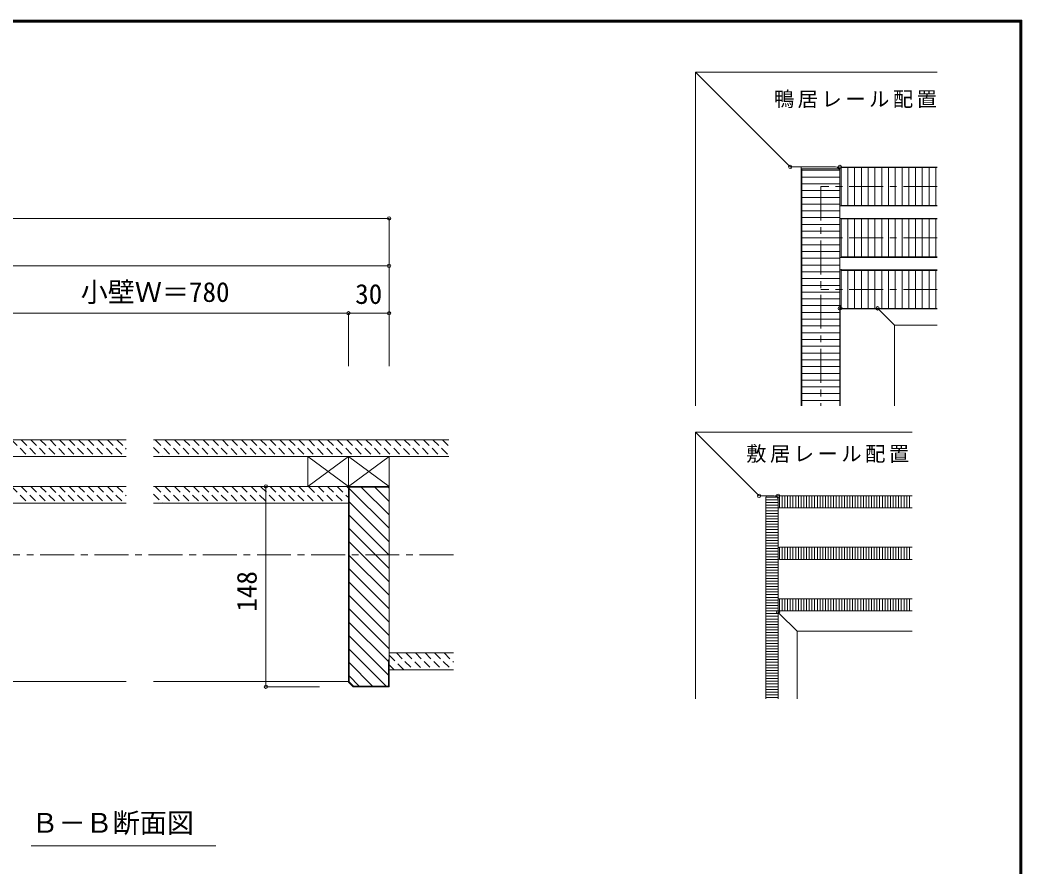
# Model space of a CAD drawing. Units: millimetres at full size, sheet at 1:5; details may follow other scales. Extents: x -957 to 993, y -689 to 708.
# Drawn here: x 253 to 993, y 82 to 708 of the extents above; entities that cross this region are included whole.
import ezdxf
from ezdxf.enums import TextEntityAlignment as Align

# ---------------------------------------------------------------- set-up
doc = ezdxf.new("R2010")
doc.units = ezdxf.units.MM
doc.header["$LTSCALE"] = 5
doc.header["$PDMODE"] = 32
doc.header["$PDSIZE"] = 2.5
for name, pattern in [('CHAIN1', [8, 5, -1, 1, -1]), ('DASHED1', [1.8, 1.2, -0.6]), ('DASHED2', [3, 2, -1])]:
    doc.linetypes.add(name, pattern=pattern)
doc.layers.add('0-B_寸法', color=7, linetype='Continuous', lineweight=9)
doc.layers.add('F-1_枠', color=6, linetype='Continuous', lineweight=9)
doc.styles.add('ＭＳ ゴシック', font='')
doc.styles.get('ＭＳ ゴシック').set_extended_font_data('MS Gothic')

msp = doc.modelspace()

# ---------------------------------------------------------------- linework, layer by layer
at = {"layer": '0-B_寸法'}
for p, q in [((820.845, 600.018), (751.724, 669.139)), ((751.724, 669.139), (930.224, 669.139)), ((751.724, 669.139), (751.724, 422.639)), ((829.824, 599.365), (829.824, 422.639)), ((822.967, 599.139), (855.224, 599.139)), ((830.224, 597.639), (858.224, 597.639)), ((830.224, 597.639), (830.224, 422.639)), ((830.224, 596.639), (858.224, 596.639)), ((930.224, 599.039), (855.992, 599.039)), ((858.224, 597.639), (858.224, 422.639)), ((858.224, 497.639), (858.224, 596.139)), ((859.224, 598.639), (859.224, 570.639)), ((930.224, 598.639), (859.224, 598.639)), ((864.224, 570.639), (864.224, 598.639)), ((869.224, 570.639), (869.224, 598.639)), ((874.224, 570.639), (874.224, 598.639)), ((879.224, 570.639), (879.224, 598.639)), ((884.224, 570.639), (884.224, 598.639)), ((889.224, 570.639), (889.224, 598.639)), ((894.224, 570.639), (894.224, 598.639)), ((899.224, 570.639), (899.224, 598.639)), ((904.224, 570.639), (904.224, 598.639)), ((909.224, 570.639), (909.224, 598.639)), ((914.224, 570.639), (914.224, 598.639)), ((919.224, 570.639), (919.224, 598.639)), ((924.224, 570.639), (924.224, 598.639)), ((929.224, 570.639), (929.224, 598.639)), ((830.224, 591.639), (858.224, 591.639)), ((830.224, 586.639), (858.224, 586.639)), ((830.224, 581.639), (858.224, 581.639)), ((830.224, 576.639), (858.224, 576.639)), ((830.224, 571.639), (858.224, 571.639)), ((930.224, 570.239), (858.224, 570.239)), ((930.224, 570.639), (859.224, 570.639)), ((830.224, 566.639), (858.224, 566.639)), ((-753.96, 561.028), (525.539, 561.028)), ((525.539, 561.028), (525.539, 452.056)), ((830.224, 561.639), (858.224, 561.639)), ((830.224, 556.639), (858.224, 556.639)), ((930.224, 561.039), (858.224, 561.039)), ((859.224, 560.639), (859.224, 532.639)), ((930.224, 560.639), (859.224, 560.639)), ((864.224, 532.639), (864.224, 560.639)), ((869.224, 532.639), (869.224, 560.639)), ((874.224, 532.639), (874.224, 560.639)), ((879.224, 532.639), (879.224, 560.639)), ((884.224, 532.639), (884.224, 560.639)), ((889.224, 532.639), (889.224, 560.639)), ((894.224, 532.639), (894.224, 560.639)), ((899.224, 532.639), (899.224, 560.639)), ((904.224, 532.639), (904.224, 560.639)), ((909.224, 532.639), (909.224, 560.639)), ((914.224, 532.639), (914.224, 560.639)), ((919.224, 532.639), (919.224, 560.639)), ((924.224, 532.639), (924.224, 560.639)), ((929.224, 532.639), (929.224, 560.639)), ((830.224, 551.639), (858.224, 551.639)), ((830.224, 546.639), (858.224, 546.639)), ((830.224, 541.639), (858.224, 541.639)), ((830.224, 536.639), (858.224, 536.639)), ((930.224, 532.639), (859.224, 532.639)), ((-680.46, 526.028), (525.539, 526.028)), ((830.224, 531.639), (858.224, 531.639)), ((830.224, 526.639), (858.224, 526.639)), ((930.224, 532.239), (858.224, 532.239)), ((830.224, 521.639), (858.224, 521.639)), ((930.224, 523.039), (858.224, 523.039)), ((859.224, 523.639), (859.224, 493.639)), ((859.224, 522.639), (859.224, 494.639)), ((930.224, 522.639), (859.224, 522.639)), ((864.224, 494.639), (864.224, 522.639)), ((869.224, 494.639), (869.224, 522.639)), ((874.224, 494.639), (874.224, 522.639)), ((879.224, 494.639), (879.224, 522.639)), ((884.224, 494.639), (884.224, 522.639)), ((889.224, 494.639), (889.224, 522.639)), ((894.224, 494.639), (894.224, 522.639)), ((899.224, 494.639), (899.224, 522.639)), ((904.224, 494.639), (904.224, 522.639)), ((909.224, 494.639), (909.224, 522.639)), ((914.224, 494.639), (914.224, 522.639)), ((919.224, 494.639), (919.224, 522.639)), ((924.224, 494.639), (924.224, 522.639)), ((929.224, 494.639), (929.224, 522.639)), ((830.224, 516.639), (858.224, 516.639)), ((830.224, 511.639), (858.224, 511.639)), ((830.224, 506.639), (858.224, 506.639)), ((830.224, 501.639), (858.224, 501.639)), ((830.224, 496.639), (858.224, 496.639)), ((858.624, 496.142), (858.624, 422.639)), ((-680.46, 491.028), (495.539, 491.028)), ((217.539, 491.028), (495.539, 491.028)), ((495.539, 491.028), (495.539, 452.056)), ((495.539, 491.028), (525.539, 491.028)), ((830.224, 491.639), (858.224, 491.639)), ((930.224, 494.239), (858.624, 494.239)), ((930.224, 494.639), (859.224, 494.639)), ((861.224, 494.639), (884.981, 494.639)), ((887.103, 493.76), (898.724, 482.139)), ((830.224, 486.639), (858.224, 486.639)), ((830.224, 481.639), (858.224, 481.639)), ((898.724, 482.139), (930.224, 482.139)), ((898.724, 482.139), (898.724, 422.639)), ((830.224, 476.639), (858.224, 476.639)), ((830.224, 471.639), (858.224, 471.639)), ((830.224, 466.639), (858.224, 466.639)), ((830.224, 461.639), (858.224, 461.639)), ((830.224, 456.639), (858.224, 456.639)), ((830.224, 451.639), (858.224, 451.639)), ((830.224, 446.639), (858.224, 446.639)), ((830.224, 441.639), (858.224, 441.639)), ((830.224, 436.639), (858.224, 436.639)), ((830.224, 431.639), (858.224, 431.639)), ((830.224, 426.639), (858.224, 426.639)), ((797.845, 357.057), (751.724, 403.178)), ((751.724, 403.178), (751.724, 206.178)), ((751.724, 403.178), (911.724, 403.178)), ((331.54, 397.626), (217.539, 397.626)), ((569.54, 397.626), (351.54, 397.626)), ((331.54, 385.126), (217.539, 385.126)), ((569.54, 385.126), (351.54, 385.126)), ((495.539, 385.126), (465.539, 363.126)), ((495.539, 363.126), (465.539, 385.126)), ((465.539, 385.126), (465.539, 363.126)), ((495.539, 385.126), (525.539, 363.126)), ((525.539, 385.126), (495.539, 363.126)), ((495.539, 385.126), (495.539, 363.126)), ((525.539, 385.126), (525.539, 363.126)), ((331.54, 363.126), (217.539, 363.126)), ((495.539, 363.126), (351.54, 363.126)), ((434.591, 363.126), (474.16, 363.126)), ((465.539, 363.126), (525.539, 363.126)), ((495.539, 218.626), (495.539, 363.126)), ((525.539, 363.126), (495.539, 363.126)), ((525.539, 362.626), (496.039, 362.626)), ((504.995, 362.626), (525.539, 342.081)), ((514.895, 362.626), (525.539, 351.981)), ((524.794, 362.626), (525.539, 361.88)), ((525.539, 255.126), (525.539, 363.126)), ((525.539, 215.126), (525.539, 363.126)), ((496.039, 361.682), (525.539, 332.182)), ((799.967, 356.178), (809.724, 356.178)), ((803.724, 355.178), (812.724, 355.178)), ((803.724, 355.178), (803.724, 206.178)), ((803.824, 356.178), (803.824, 355.178)), ((810.492, 356.078), (812.624, 356.078)), ((813.724, 356.078), (812.624, 356.078)), ((812.724, 206.178), (812.724, 355.178)), ((813.724, 347.178), (813.724, 356.178)), ((911.724, 356.178), (813.724, 356.178)), ((815.724, 347.178), (815.724, 356.178)), ((817.724, 347.178), (817.724, 356.178)), ((819.724, 347.178), (819.724, 356.178)), ((821.724, 347.178), (821.724, 356.178)), ((823.724, 347.178), (823.724, 356.178)), ((825.724, 347.178), (825.724, 356.178)), ((827.724, 347.178), (827.724, 356.178)), ((829.724, 347.178), (829.724, 356.178)), ((831.724, 347.178), (831.724, 356.178)), ((833.724, 347.178), (833.724, 356.178)), ((835.724, 347.178), (835.724, 356.178)), ((837.724, 347.178), (837.724, 356.178)), ((839.724, 347.178), (839.724, 356.178)), ((841.724, 347.178), (841.724, 356.178)), ((843.724, 347.178), (843.724, 356.178)), ((845.724, 347.178), (845.724, 356.178)), ((847.724, 347.178), (847.724, 356.178)), ((849.724, 347.178), (849.724, 356.178)), ((851.724, 347.178), (851.724, 356.178)), ((853.724, 347.178), (853.724, 356.178)), ((855.724, 347.178), (855.724, 356.178)), ((857.724, 347.178), (857.724, 356.178)), ((859.724, 347.178), (859.724, 356.178)), ((861.724, 347.178), (861.724, 356.178)), ((863.724, 347.178), (863.724, 356.178)), ((865.724, 347.178), (865.724, 356.178)), ((867.724, 347.178), (867.724, 356.178)), ((869.724, 347.178), (869.724, 356.178)), ((871.724, 347.178), (871.724, 356.178)), ((873.724, 347.178), (873.724, 356.178)), ((875.724, 347.178), (875.724, 356.178)), ((877.724, 347.178), (877.724, 356.178)), ((879.724, 347.178), (879.724, 356.178)), ((881.724, 347.178), (881.724, 356.178)), ((883.724, 347.178), (883.724, 356.178)), ((885.724, 347.178), (885.724, 356.178)), ((887.724, 347.178), (887.724, 356.178)), ((889.724, 347.178), (889.724, 356.178)), ((891.724, 347.178), (891.724, 356.178)), ((893.724, 347.178), (893.724, 356.178)), ((895.724, 347.178), (895.724, 356.178)), ((897.724, 347.178), (897.724, 356.178)), ((899.724, 347.178), (899.724, 356.178)), ((901.724, 347.178), (901.724, 356.178)), ((903.724, 347.178), (903.724, 356.178)), ((905.724, 347.178), (905.724, 356.178)), ((907.724, 347.178), (907.724, 356.178)), ((909.724, 347.178), (909.724, 356.178)), ((331.54, 350.626), (217.539, 350.626)), ((495.539, 350.626), (351.54, 350.626)), ((496.039, 351.782), (525.539, 322.282)), ((803.724, 353.178), (812.724, 353.178)), ((803.724, 351.178), (812.724, 351.178)), ((803.724, 349.178), (812.724, 349.178)), ((496.039, 341.883), (525.539, 312.383)), ((803.724, 347.178), (812.724, 347.178)), ((803.724, 345.178), (812.724, 345.178)), ((803.724, 343.178), (812.724, 343.178)), ((803.724, 341.178), (812.724, 341.178)), ((813.724, 347.278), (812.724, 347.278)), ((911.724, 347.178), (813.724, 347.178)), ((803.724, 339.178), (812.724, 339.178)), ((803.724, 337.178), (812.724, 337.178)), ((803.724, 335.178), (812.724, 335.178)), ((803.724, 333.178), (812.724, 333.178)), ((496.039, 331.983), (525.539, 302.483)), ((803.724, 331.178), (812.724, 331.178)), ((803.724, 329.178), (812.724, 329.178)), ((803.724, 327.178), (812.724, 327.178)), ((496.039, 322.084), (525.539, 292.584)), ((803.724, 325.178), (812.724, 325.178)), ((803.724, 323.178), (812.724, 323.178)), ((803.724, 321.178), (812.724, 321.178)), ((803.724, 319.178), (812.724, 319.178)), ((813.724, 318.078), (812.724, 318.078)), ((813.724, 309.178), (813.724, 318.178)), ((911.724, 318.178), (813.724, 318.178)), ((815.724, 309.178), (815.724, 318.178)), ((817.724, 309.178), (817.724, 318.178)), ((819.724, 309.178), (819.724, 318.178)), ((821.724, 309.178), (821.724, 318.178)), ((823.724, 309.178), (823.724, 318.178)), ((825.724, 309.178), (825.724, 318.178)), ((827.724, 309.178), (827.724, 318.178)), ((829.724, 309.178), (829.724, 318.178)), ((831.724, 309.178), (831.724, 318.178)), ((833.724, 309.178), (833.724, 318.178)), ((835.724, 309.178), (835.724, 318.178)), ((837.724, 309.178), (837.724, 318.178)), ((839.724, 309.178), (839.724, 318.178)), ((841.724, 309.178), (841.724, 318.178)), ((843.724, 309.178), (843.724, 318.178)), ((845.724, 309.178), (845.724, 318.178)), ((847.724, 309.178), (847.724, 318.178)), ((849.724, 309.178), (849.724, 318.178)), ((851.724, 309.178), (851.724, 318.178)), ((853.724, 309.178), (853.724, 318.178)), ((855.724, 309.178), (855.724, 318.178)), ((857.724, 309.178), (857.724, 318.178)), ((859.724, 309.178), (859.724, 318.178)), ((861.724, 309.178), (861.724, 318.178)), ((863.724, 309.178), (863.724, 318.178)), ((865.724, 309.178), (865.724, 318.178)), ((867.724, 309.178), (867.724, 318.178)), ((869.724, 309.178), (869.724, 318.178)), ((871.724, 309.178), (871.724, 318.178)), ((873.724, 309.178), (873.724, 318.178)), ((875.724, 309.178), (875.724, 318.178)), ((877.724, 309.178), (877.724, 318.178)), ((879.724, 309.178), (879.724, 318.178)), ((881.724, 309.178), (881.724, 318.178)), ((883.724, 309.178), (883.724, 318.178)), ((885.724, 309.178), (885.724, 318.178)), ((887.724, 309.178), (887.724, 318.178)), ((889.724, 309.178), (889.724, 318.178)), ((891.724, 309.178), (891.724, 318.178)), ((893.724, 309.178), (893.724, 318.178)), ((895.724, 309.178), (895.724, 318.178)), ((897.724, 309.178), (897.724, 318.178)), ((899.724, 309.178), (899.724, 318.178)), ((901.724, 309.178), (901.724, 318.178)), ((903.724, 309.178), (903.724, 318.178)), ((905.724, 309.178), (905.724, 318.178)), ((907.724, 309.178), (907.724, 318.178)), ((909.724, 309.178), (909.724, 318.178)), ((496.039, 312.184), (525.539, 282.684)), ((803.724, 317.178), (812.724, 317.178)), ((803.724, 315.178), (812.724, 315.178)), ((803.724, 313.178), (812.724, 313.178)), ((803.724, 311.178), (812.724, 311.178)), ((803.724, 309.178), (812.724, 309.178)), ((803.724, 307.178), (812.724, 307.178)), ((803.724, 305.178), (812.724, 305.178)), ((813.724, 309.278), (812.724, 309.278)), ((911.724, 309.178), (813.724, 309.178)), ((496.039, 302.285), (525.539, 272.785)), ((803.724, 303.178), (812.724, 303.178)), ((803.724, 301.178), (812.724, 301.178)), ((803.724, 299.178), (812.724, 299.178)), ((803.724, 297.178), (812.724, 297.178)), ((496.039, 292.385), (525.539, 262.885)), ((803.724, 295.178), (812.724, 295.178)), ((803.724, 293.178), (812.724, 293.178)), ((803.724, 291.178), (812.724, 291.178)), ((803.724, 289.178), (812.724, 289.178)), ((496.039, 282.486), (525.539, 252.986)), ((803.724, 287.178), (812.724, 287.178)), ((803.724, 285.178), (812.724, 285.178)), ((803.724, 283.178), (812.724, 283.178)), ((803.724, 281.178), (812.724, 281.178)), ((803.724, 279.178), (812.724, 279.178)), ((803.724, 277.178), (812.724, 277.178)), ((803.724, 275.178), (812.724, 275.178)), ((813.724, 280.078), (812.724, 280.078)), ((813.724, 271.178), (813.724, 280.178)), ((911.724, 280.178), (813.724, 280.178)), ((815.724, 271.178), (815.724, 280.178)), ((817.724, 271.178), (817.724, 280.178)), ((819.724, 271.178), (819.724, 280.178)), ((821.724, 271.178), (821.724, 280.178)), ((823.724, 271.178), (823.724, 280.178)), ((825.724, 271.178), (825.724, 280.178)), ((827.724, 271.178), (827.724, 280.178)), ((829.724, 271.178), (829.724, 280.178)), ((831.724, 271.178), (831.724, 280.178)), ((833.724, 271.178), (833.724, 280.178)), ((835.724, 271.178), (835.724, 280.178)), ((837.724, 271.178), (837.724, 280.178)), ((839.724, 271.178), (839.724, 280.178)), ((841.724, 271.178), (841.724, 280.178)), ((843.724, 271.178), (843.724, 280.178)), ((845.724, 271.178), (845.724, 280.178)), ((847.724, 271.178), (847.724, 280.178)), ((849.724, 271.178), (849.724, 280.178)), ((851.724, 271.178), (851.724, 280.178)), ((853.724, 271.178), (853.724, 280.178)), ((855.724, 271.178), (855.724, 280.178)), ((857.724, 271.178), (857.724, 280.178)), ((859.724, 271.178), (859.724, 280.178)), ((861.724, 271.178), (861.724, 280.178)), ((863.724, 271.178), (863.724, 280.178)), ((865.724, 271.178), (865.724, 280.178)), ((867.724, 271.178), (867.724, 280.178)), ((869.724, 271.178), (869.724, 280.178)), ((871.724, 271.178), (871.724, 280.178)), ((873.724, 271.178), (873.724, 280.178)), ((875.724, 271.178), (875.724, 280.178)), ((877.724, 271.178), (877.724, 280.178)), ((879.724, 271.178), (879.724, 280.178)), ((881.724, 271.178), (881.724, 280.178)), ((883.724, 271.178), (883.724, 280.178)), ((885.724, 271.178), (885.724, 280.178)), ((887.724, 271.178), (887.724, 280.178)), ((889.724, 271.178), (889.724, 280.178)), ((891.724, 271.178), (891.724, 280.178)), ((893.724, 271.178), (893.724, 280.178)), ((895.724, 271.178), (895.724, 280.178)), ((897.724, 271.178), (897.724, 280.178)), ((899.724, 271.178), (899.724, 280.178)), ((901.724, 271.178), (901.724, 280.178)), ((903.724, 271.178), (903.724, 280.178)), ((905.724, 271.178), (905.724, 280.178)), ((907.724, 271.178), (907.724, 280.178)), ((909.724, 271.178), (909.724, 280.178)), ((496.039, 272.586), (525.539, 243.086)), ((803.724, 273.178), (812.724, 273.178)), ((803.724, 271.178), (812.724, 271.178)), ((803.724, 269.178), (812.724, 269.178)), ((803.724, 267.178), (812.724, 267.178)), ((813.724, 271.278), (812.727, 271.278)), ((813.603, 269.299), (826.724, 256.178)), ((911.724, 271.178), (813.724, 271.178)), ((496.039, 262.687), (525.039, 233.687)), ((803.724, 265.178), (812.724, 265.178)), ((803.724, 263.178), (812.724, 263.178)), ((803.724, 261.178), (812.724, 261.178)), ((803.724, 259.178), (812.724, 259.178)), ((496.039, 252.787), (525.039, 223.787)), ((803.724, 257.178), (812.724, 257.178)), ((803.724, 255.178), (812.724, 255.178)), ((803.724, 253.178), (812.724, 253.178)), ((826.724, 256.178), (826.724, 206.178)), ((826.724, 256.178), (911.724, 256.178)), ((803.724, 251.178), (812.724, 251.178)), ((803.724, 249.178), (812.724, 249.178)), ((803.724, 247.178), (812.724, 247.178)), ((803.724, 245.178), (812.724, 245.178)), ((496.039, 242.888), (523.302, 215.626)), ((573.04, 240.126), (525.539, 240.126)), ((525.539, 227.626), (525.539, 240.126)), ((803.724, 243.178), (812.724, 243.178)), ((803.724, 241.178), (812.724, 241.178)), ((803.724, 239.178), (812.724, 239.178)), ((803.724, 237.178), (812.724, 237.178)), ((496.039, 232.988), (513.402, 215.626)), ((525.039, 215.626), (525.039, 235.126)), ((525.039, 235.126), (525.539, 235.126)), ((803.724, 235.178), (812.724, 235.178)), ((803.724, 233.178), (812.724, 233.178)), ((803.724, 231.178), (812.724, 231.178)), ((496.039, 223.089), (503.503, 215.626)), ((573.04, 227.626), (525.539, 227.626)), ((803.724, 229.178), (812.724, 229.178)), ((803.724, 227.178), (812.724, 227.178)), ((803.724, 225.178), (812.724, 225.178)), ((803.724, 223.178), (812.724, 223.178)), ((73.54, 219.126), (331.54, 219.126)), ((351.54, 219.126), (495.539, 219.126)), ((499.039, 215.126), (495.539, 218.626)), ((499.039, 215.126), (525.539, 215.126)), ((499.247, 215.626), (525.039, 215.626)), ((803.724, 221.178), (812.724, 221.178)), ((803.724, 219.178), (812.724, 219.178)), ((803.724, 217.178), (812.724, 217.178)), ((803.724, 215.178), (812.724, 215.178)), ((803.724, 213.178), (812.724, 213.178)), ((803.724, 211.178), (812.724, 211.178)), ((803.724, 209.178), (812.724, 209.178)), ((803.724, 207.178), (812.724, 207.178)), ((397.683, 97.544), (261.256, 97.544))]:
    msp.add_line(p, q, dxfattribs=at)
at = {"layer": '0-B_寸法', "linetype": 'CHAIN1'}
for p, q in [((930.224, 546.639), (844.224, 546.639)), ((930.224, 508.639), (844.224, 508.639)), ((573.04, 312.626), (-763.791, 312.626))]:
    msp.add_line(p, q, dxfattribs=at)
at = {"layer": '0-B_寸法', "linetype": 'DASHED1'}
for p, q in [((246.828, 397.626), (259.328, 385.126)), ((253.899, 397.626), (266.399, 385.126)), ((260.97, 397.626), (273.47, 385.126)), ((268.041, 397.626), (280.541, 385.126)), ((275.33, 397.408), (287.612, 385.126)), ((282.183, 397.626), (294.683, 385.126)), ((289.255, 397.626), (301.755, 385.126)), ((296.326, 397.626), (308.826, 385.126)), ((303.397, 397.626), (315.897, 385.126)), ((310.468, 397.626), (322.968, 385.126)), ((317.539, 397.626), (330.039, 385.126)), ((324.61, 397.626), (331.54, 390.696)), ((352.894, 397.626), (365.394, 385.126)), ((359.965, 397.626), (372.465, 385.126)), ((367.036, 397.626), (379.536, 385.126)), ((374.107, 397.626), (386.607, 385.126)), ((381.178, 397.626), (393.678, 385.126)), ((388.249, 397.626), (400.749, 385.126)), ((395.321, 397.626), (407.821, 385.126)), ((402.61, 397.408), (414.892, 385.126)), ((409.463, 397.626), (421.963, 385.126)), ((416.534, 397.626), (429.034, 385.126)), ((423.605, 397.626), (436.105, 385.126)), ((430.676, 397.626), (443.176, 385.126)), ((437.747, 397.626), (450.247, 385.126)), ((444.818, 397.626), (457.318, 385.126)), ((451.889, 397.626), (464.389, 385.126)), ((458.96, 397.626), (471.46, 385.126)), ((466.249, 397.408), (478.531, 385.126)), ((473.102, 397.626), (485.602, 385.126)), ((480.173, 397.626), (492.673, 385.126)), ((487.244, 397.626), (499.744, 385.126)), ((494.315, 397.626), (506.815, 385.126)), ((501.387, 397.626), (513.887, 385.126)), ((508.458, 397.626), (520.958, 385.126)), ((515.529, 397.626), (528.029, 385.126)), ((522.6, 397.626), (535.1, 385.126)), ((529.889, 397.408), (542.171, 385.126)), ((536.742, 397.626), (549.242, 385.126)), ((543.813, 397.626), (556.313, 385.126)), ((550.884, 397.626), (563.384, 385.126)), ((557.955, 397.626), (569.54, 386.041)), ((565.026, 397.626), (569.54, 393.112)), ((351.54, 391.909), (358.323, 385.126)), ((246.828, 363.126), (259.328, 350.626)), ((253.899, 363.126), (266.399, 350.626)), ((260.97, 363.126), (273.47, 350.626)), ((268.041, 363.126), (280.541, 350.626)), ((275.33, 362.908), (287.612, 350.626)), ((282.183, 363.126), (294.683, 350.626)), ((289.255, 363.126), (301.755, 350.626)), ((296.326, 363.126), (308.826, 350.626)), ((303.397, 363.126), (315.897, 350.626)), ((310.468, 363.126), (322.968, 350.626)), ((317.539, 363.126), (330.039, 350.626)), ((324.61, 363.126), (331.54, 356.196)), ((352.894, 363.126), (365.394, 350.626)), ((359.965, 363.126), (372.465, 350.626)), ((367.036, 363.126), (379.536, 350.626)), ((374.107, 363.126), (386.607, 350.626)), ((381.178, 363.126), (393.678, 350.626)), ((388.249, 363.126), (400.749, 350.626)), ((395.321, 363.126), (407.821, 350.626)), ((402.61, 362.908), (414.892, 350.626)), ((409.463, 363.126), (421.963, 350.626)), ((416.534, 363.126), (429.034, 350.626)), ((423.605, 363.126), (436.105, 350.626)), ((430.676, 363.126), (443.176, 350.626)), ((437.747, 363.126), (450.247, 350.626)), ((444.818, 363.126), (457.318, 350.626)), ((451.889, 363.126), (464.389, 350.626)), ((458.96, 363.126), (471.46, 350.626)), ((466.249, 362.908), (478.531, 350.626)), ((473.102, 363.126), (485.602, 350.626)), ((480.173, 363.126), (492.673, 350.626)), ((487.244, 363.126), (495.539, 354.83)), ((494.315, 363.126), (495.539, 361.902)), ((351.54, 357.409), (358.323, 350.626)), ((525.539, 238.417), (536.331, 227.626)), ((530.902, 240.126), (543.402, 227.626)), ((538.191, 239.908), (550.473, 227.626)), ((545.044, 240.126), (557.544, 227.626)), ((552.115, 240.126), (564.615, 227.626)), ((559.186, 240.126), (571.686, 227.626)), ((566.257, 240.126), (573.04, 233.343)), ((525.539, 231.346), (529.26, 227.626))]:
    msp.add_line(p, q, dxfattribs=at)
at = {"layer": '0-B_寸法', "linetype": 'DASHED2'}
for p, q in [((495.539, 306.626), (495.539, 336.626)), ((495.539, 268.626), (495.539, 298.626)), ((495.539, 230.626), (495.539, 260.626))]:
    msp.add_line(p, q, dxfattribs=at)
at = {"layer": '0-B_寸法', "linetype": 'CHAIN1'}
msp.add_lwpolyline([(930.224, 584.639), (844.224, 584.639), (844.224, 422.639)], dxfattribs=at)
at = {"layer": '0-B_寸法'}
for points in [[(434.591, 363.126), (434.591, 215.126), (474.16, 215.126)], [(499.247, 215.626), (496.039, 218.833), (496.039, 362.626)]]:
    msp.add_lwpolyline(points, dxfattribs=at)
for centre, start, end in [((822.967, 602.139), 225, 270), ((855.224, 596.139), 0, 90), ((861.224, 497.639), 180, 270), ((884.981, 491.639), 45, 90), ((799.967, 359.178), 225, 270), ((809.724, 353.178), 0, 90), ((815.724, 271.421), 180, 225)]:
    msp.add_arc(centre, 3, start, end, dxfattribs=at)
for p in [(821.724, 599.139), (858.224, 599.139), (525.539, 561.028), (525.539, 526.028), (858.224, 494.639), (886.224, 494.639), (495.539, 491.028), (525.539, 491.028), (434.591, 363.126), (798.724, 356.178), (812.724, 356.178), (812.724, 270.178), (434.591, 215.126)]:
    msp.add_point(p, dxfattribs=at)
at = {"layer": 'F-1_枠'}
for p, q in [((-957.218, 707.602), (992.782, 707.602)), ((-957.218, 706.769), (992.782, 706.769)), ((-957.218, 705.935), (992.782, 705.935)), ((991.115, 707.602), (991.115, -689.065)), ((991.948, 707.602), (991.948, -689.065)), ((992.782, 707.602), (992.782, -689.065))]:
    msp.add_line(p, q, dxfattribs=at)

# ---------------------------------------------------------------- texts
at = {"layer": '0-B_寸法', "style": 'ＭＳ ゴシック'}
for s, p in [('小壁Ｗ＝780', (297.831, 494.99)), ('30', (500.539, 493.528)), ('Ｂ－Ｂ断面図', (261.449, 102.868))]:
    msp.add_text(s, height=14.66, dxfattribs=at).set_placement(p, align=Align.BOTTOM_LEFT)
msp.add_text('148', height=14.66, rotation=90, dxfattribs=at).set_placement((432.214, 270.626), align=Align.BOTTOM_LEFT)
at = {"layer": '0-B_寸法', "char_height": 11, "attachment_point": 7, "style": 'ＭＳ ゴシック'}
for s, insert in [('\\T1.17;鴨居レール配置', (809.682, 642.529)), ('\\T1.17;敷居レール配置', (789.184, 380.503))]:
    msp.add_mtext(s, dxfattribs=dict(at, insert=insert))

doc.saveas('drawing.dxf')
